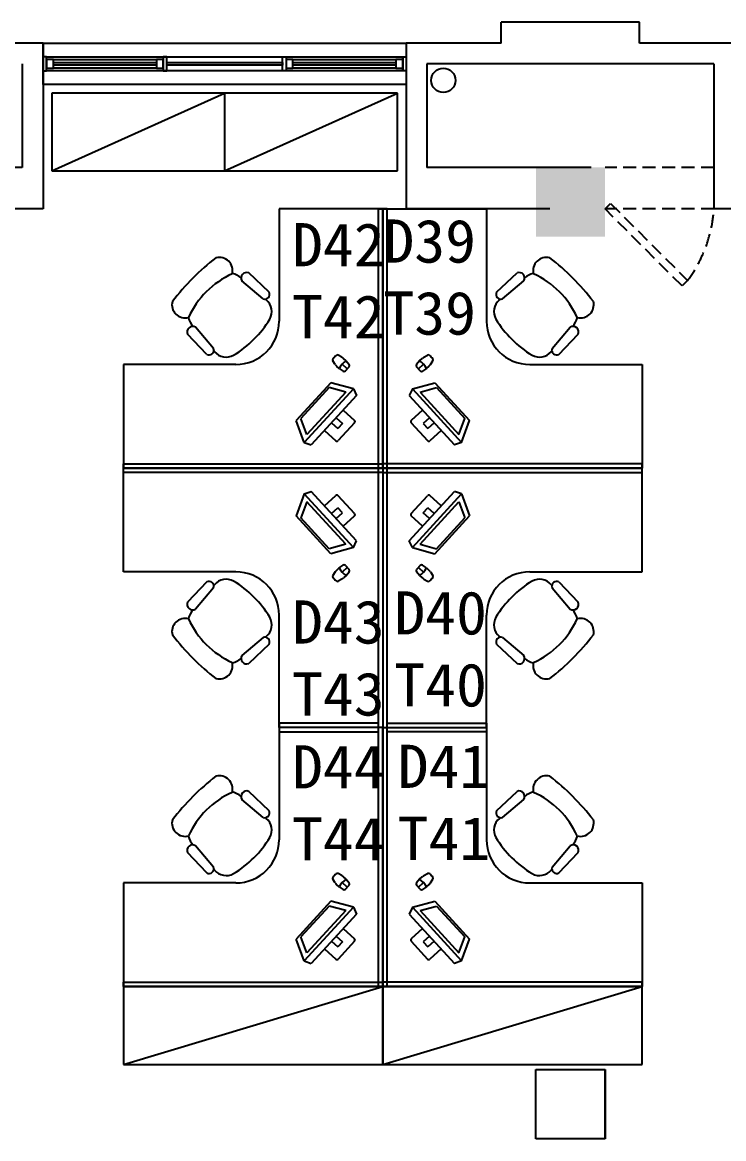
# Model space of a CAD drawing. Header units: millimetres. Extents: x 526420 to 928802, y 401925 to 509768.
# Drawn here: x 563086 to 567142, y 426819 to 433279 of the extents above; entities that cross this region are included whole.
import ezdxf

# ---------------------------------------------------------------- set-up
doc = ezdxf.new("R2010")
doc.units = ezdxf.units.MM
doc.header["$LTSCALE"] = 3000
doc.header["$MEASUREMENT"] = 0
doc.linetypes.add('DASHED', pattern=[0.75, 0.5, -0.25])
doc.layers.get('0').update_dxf_attribs({"linetype": 'CONTINUOUS'})
for name, color, linetype in [('D-WALL', 7, 'CONTINUOUS'), ('D-WINDOW', 7, 'CONTINUOUS'), ('P-DOOR', 7, 'CONTINUOUS'), ('P-FURNI-I', 7, 'CONTINUOUS'), ('W-WD', 7, 'CONTINUOUS'), ('窗台线', 7, 'CONTINUOUS')]:
    doc.layers.add(name, color=color, linetype=linetype)
doc.styles.get("Standard").update_dxf_attribs({"font": 'romans.shx', "width": 0.65, "bigfont": 'hzfs1.shx'})

msp = doc.modelspace()

# ---------------------------------------------------------------- linework, layer by layer
at = {"color": 0, "ltscale": 0.7}
msp.add_circle((565521, 432942.9), 70, dxfattribs=at)
msp.add_circle((565521, 432942.9), 70, dxfattribs=at)
msp.add_circle((565521, 432942.9), 70, dxfattribs=at)
at = {"layer": 'D-WALL', "color": 0, "ltscale": 0.7}
for p, q in [((566656.1, 433278.6), (565856.1, 433278.6)), ((565856.1, 433158.6), (565856.1, 433278.6)), ((566656.1, 433158.6), (566656.1, 433278.6)), ((563206.1, 433158.6), (562656.1, 433158.6)), ((563206.1, 433158.6), (562966.1, 433158.6)), ((563206.1, 433158.6), (563206.1, 432198.6)), ((565306.1, 433158.6), (565306.1, 432198.6)), ((565856.1, 433158.6), (565306.1, 433158.6)), ((567206.1, 433158.6), (566656.1, 433158.6)), ((563086.1, 433038.6), (563086.1, 432438.6)), ((565426.1, 433038.6), (565426.1, 432438.6)), ((567086.1, 433038.6), (565426.1, 433038.6)), ((567086.1, 433038.6), (567086.1, 432198.6)), ((563086.1, 432438.6), (562056.1, 432438.6)), ((566376.1, 432438.6), (565426.1, 432438.6)), ((563206.1, 432198.6), (562456.1, 432198.6)), ((563206.1, 432198.6), (563086.1, 432198.6)), ((566136.1, 432198.6), (565306.1, 432198.6)), ((567206.1, 432198.6), (567086.1, 432198.6)), ((566456.1, 426818.6), (566456.1, 427218.6))]:
    msp.add_line(p, q, dxfattribs=at)
at = {"layer": 'D-WALL', "color": 0, "ltscale": 100}
for p, q in [((566056.1, 427218.6), (566456.1, 427218.6)), ((566056.1, 426818.6), (566056.1, 427218.6)), ((566056.1, 427218.6), (566456.1, 427218.6)), ((566056.1, 426818.6), (566056.1, 427218.6)), ((566456.1, 427218.6), (566456.1, 426818.6)), ((566456.1, 427218.6), (566456.1, 426818.6)), ((566456.1, 426818.6), (566056.1, 426818.6)), ((566456.1, 426818.6), (566056.1, 426818.6))]:
    msp.add_line(p, q, dxfattribs=at)
at = {"layer": 'D-WALL', "color": 0}
msp.add_solid([(566056.1, 432438.6), (566456.1, 432438.6), (566056.1, 432038.6), (566456.1, 432038.6)], dxfattribs=at)
at = {"layer": 'D-WINDOW', "color": 0, "ltscale": 0.7}
for p, q in [((563206.1, 433158.6), (565306.1, 433158.6)), ((563226.1, 433078.6), (563206.1, 433078.6)), ((563206.1, 433078.6), (563206.1, 432998.6)), ((563226.1, 433078.6), (565286.1, 433078.6)), ((563226.1, 432998.6), (563226.1, 433078.6)), ((563226.1, 432998.6), (563226.1, 433078.6)), ((563921.1, 433078.6), (563901.1, 433078.6)), ((563901.1, 433078.6), (563901.1, 432998.6)), ((563921.1, 432998.6), (563921.1, 433078.6)), ((564591.1, 432998.6), (564591.1, 433078.6)), ((564591.1, 433078.6), (564611.1, 433078.6)), ((564611.1, 433078.6), (564611.1, 432998.6)), ((565286.1, 433078.6), (565286.1, 432998.6)), ((565286.1, 432998.6), (565286.1, 433078.6)), ((565286.1, 433078.6), (565306.1, 433078.6)), ((565306.1, 433078.6), (565306.1, 432998.6)), ((563266.1, 433063.6), (563226.1, 433063.6)), ((563226.1, 433063.6), (563226.1, 433013.6)), ((563266.1, 433063.6), (563861.1, 433063.6)), ((563266.1, 433013.6), (563266.1, 433063.6)), ((563266.1, 433013.6), (563266.1, 433063.6)), ((563266.1, 433046.1), (563861.1, 433046.1)), ((563266.1, 433031.1), (563266.1, 433046.1)), ((563861.1, 433031.1), (563266.1, 433031.1)), ((563901.1, 433063.6), (563861.1, 433063.6)), ((563861.1, 433063.6), (563861.1, 433013.6)), ((563861.1, 433063.6), (563861.1, 433013.6)), ((563861.1, 433046.1), (563861.1, 433031.1)), ((563901.1, 433013.6), (563901.1, 433063.6)), ((563921.1, 433046.1), (564591.1, 433046.1)), ((563921.1, 433031.1), (563921.1, 433046.1)), ((564591.1, 433031.1), (563921.1, 433031.1)), ((564591.1, 433046.1), (564591.1, 433031.1)), ((564651.1, 433063.6), (564611.1, 433063.6)), ((564611.1, 433063.6), (564611.1, 433013.6)), ((564651.1, 433063.6), (565246.1, 433063.6)), ((564651.1, 433013.6), (564651.1, 433063.6)), ((564651.1, 433013.6), (564651.1, 433063.6)), ((564651.1, 433046.1), (565246.1, 433046.1)), ((564651.1, 433031.1), (564651.1, 433046.1)), ((565246.1, 433031.1), (564651.1, 433031.1)), ((565286.1, 433063.6), (565246.1, 433063.6)), ((565246.1, 433063.6), (565246.1, 433013.6)), ((565246.1, 433063.6), (565246.1, 433013.6)), ((565246.1, 433046.1), (565246.1, 433031.1)), ((565286.1, 433013.6), (565286.1, 433063.6)), ((563206.1, 432998.6), (563226.1, 432998.6)), ((563226.1, 433013.6), (563266.1, 433013.6)), ((565286.1, 432998.6), (563226.1, 432998.6)), ((563861.1, 433013.6), (563266.1, 433013.6)), ((563861.1, 433013.6), (563901.1, 433013.6)), ((563901.1, 432998.6), (563921.1, 432998.6)), ((564611.1, 432998.6), (564591.1, 432998.6)), ((564611.1, 433013.6), (564651.1, 433013.6)), ((565246.1, 433013.6), (564651.1, 433013.6)), ((565246.1, 433013.6), (565286.1, 433013.6)), ((565306.1, 432998.6), (565286.1, 432998.6))]:
    msp.add_line(p, q, dxfattribs=at)
at = {"layer": 'P-DOOR', "color": 0, "linetype": 'DASHED', "ltscale": 0.05}
for p, q in [((567086.1, 432438.6), (566456.1, 432438.6)), ((566456.1, 432198.6), (566488, 432230.4)), ((567086.1, 432198.6), (566456.1, 432198.6)), ((566901.6, 431753.1), (566456.1, 432198.6)), ((566488, 432230.4), (566933.4, 431784.9)), ((566933.4, 431784.9), (566901.6, 431753.1))]:
    msp.add_line(p, q, dxfattribs=at)
msp.add_arc((566306.4, 432251.4), 781.5, 323.35196, 356.12448, dxfattribs=at)
at = {"layer": 'P-FURNI-I', "color": 0, "ltscale": 0.7}
for p, q in [((563256.1, 432868.6), (563256.1, 432418.6)), ((565256.1, 432868.6), (563256.1, 432868.6)), ((563256.1, 432418.6), (564256.1, 432868.6)), ((564256.1, 432868.6), (564256.1, 432418.6)), ((564256.1, 432418.6), (565256.1, 432868.6)), ((565256.1, 432418.6), (565256.1, 432868.6)), ((563256.1, 432418.6), (565256.1, 432418.6))]:
    msp.add_line(p, q, dxfattribs=at)
at = {"layer": 'P-FURNI-I', "color": 0}
for p, q in [((565171.1, 432198.6), (564571.1, 432198.6)), ((564571.1, 432198.6), (564571.1, 431548.6)), ((565146.1, 432198.6), (565171.1, 432198.6)), ((565146.1, 430698.6), (565146.1, 432198.6)), ((565196.1, 432198.6), (565171.1, 432198.6)), ((565171.1, 432198.6), (565171.1, 430698.6)), ((565171.1, 430698.6), (565171.1, 432198.6)), ((565171.1, 432198.6), (565771.1, 432198.6)), ((565171.1, 432198.6), (565171.1, 430698.6)), ((565171.1, 430698.6), (565171.1, 432198.6)), ((565196.1, 430698.6), (565196.1, 432198.6)), ((565771.1, 432198.6), (565771.1, 431548.6)), ((564513.3, 431716.3), (564395.2, 431828.2)), ((565829, 431716.3), (565947.1, 431828.2)), ((564479.3, 431677.6), (564356.1, 431782.2)), ((565863, 431677.6), (565986.2, 431782.2)), ((564497, 431672.2), (564492.1, 431676.3)), ((564497, 431672.2), (564492.2, 431676.4)), ((565845.3, 431672.2), (565850, 431676.4)), ((565845.3, 431672.2), (565850.2, 431676.3)), ((564153.4, 431356.4), (564041.5, 431474.5)), ((564192.1, 431390.4), (564087.5, 431513.7)), ((566150.2, 431390.4), (566254.7, 431513.7)), ((566188.8, 431356.4), (566300.8, 431474.5)), ((564197.5, 431372.7), (564193.4, 431377.6)), ((566144.7, 431372.7), (566148.9, 431377.6)), ((564321.1, 431298.6), (563671.1, 431298.6)), ((563671.1, 431298.6), (563671.1, 430698.6)), ((566021.1, 431298.6), (566671.1, 431298.6)), ((566671.1, 431298.6), (566671.1, 430698.6)), ((564870.7, 431193.3), (564669.5, 430974)), ((564870.7, 431193.3), (564669.5, 430974)), ((564860.9, 431164.9), (564696.9, 430986.2)), ((564860.9, 431164.9), (564696.9, 430986.2)), ((565000.6, 431157.4), (564716.4, 430847.7)), ((565000.6, 431157.4), (564716.4, 430847.7)), ((564956.2, 431138.6), (564860.9, 431164.9)), ((564956.2, 431138.6), (564860.9, 431164.9)), ((565000.6, 431157.4), (564870.7, 431193.3)), ((565000.6, 431157.4), (564870.7, 431193.3)), ((565000.6, 431157.4), (565018.9, 431118.2)), ((565000.6, 431157.4), (565018.9, 431118.2)), ((565341.7, 431157.4), (565323.3, 431118.2)), ((565341.7, 431157.4), (565323.3, 431118.2)), ((565341.7, 431157.4), (565471.6, 431193.3)), ((565341.7, 431157.4), (565471.6, 431193.3)), ((565341.7, 431157.4), (565625.9, 430847.7)), ((565341.7, 431157.4), (565625.9, 430847.7)), ((565386.1, 431138.6), (565481.4, 431164.9)), ((565386.1, 431138.6), (565481.4, 431164.9)), ((565471.6, 431193.3), (565672.8, 430974)), ((565471.6, 431193.3), (565672.8, 430974)), ((565481.4, 431164.9), (565645.4, 430986.2)), ((565481.4, 431164.9), (565645.4, 430986.2)), ((564956.2, 431138.6), (564731.4, 430893.5)), ((564956.2, 431138.6), (564731.4, 430893.5)), ((565018.9, 431118.2), (564757.3, 430833.1)), ((565018.9, 431118.2), (564757.3, 430833.1)), ((565323.3, 431118.2), (565585, 430833.1)), ((565323.3, 431118.2), (565585, 430833.1)), ((565386.1, 431138.6), (565610.9, 430893.5)), ((565386.1, 431138.6), (565610.9, 430893.5)), ((564716.4, 430847.6), (564669.5, 430974)), ((564716.4, 430847.6), (564669.5, 430974)), ((564731.4, 430893.5), (564696.9, 430986.2)), ((564731.4, 430893.5), (564696.9, 430986.2)), ((565610.9, 430893.5), (565645.4, 430986.2)), ((565610.9, 430893.5), (565645.4, 430986.2)), ((565625.9, 430847.6), (565672.8, 430974)), ((565625.9, 430847.6), (565672.8, 430974)), ((564716.7, 430847.9), (564757.3, 430833.1)), ((564716.7, 430847.9), (564757.3, 430833.1)), ((565625.6, 430847.9), (565585, 430833.1)), ((565625.6, 430847.9), (565585, 430833.1)), ((563671.1, 430698.6), (563671.1, 430723.6)), ((563671.1, 430723.6), (565171.1, 430723.6)), ((565171.1, 430698.6), (563671.1, 430698.6)), ((563671.1, 430698.6), (565171.1, 430698.6)), ((563671.1, 430673.6), (563671.1, 430698.6)), ((563671.1, 430698.6), (565171.1, 430698.6)), ((563671.1, 430098.6), (563671.1, 430698.6)), ((563671.1, 430698.6), (565171.1, 430698.6)), ((565171.1, 430698.6), (565146.1, 430698.6)), ((565146.1, 430698.6), (565171.1, 430698.6)), ((565146.1, 427698.6), (565146.1, 430698.6)), ((566671.1, 430723.6), (565171.1, 430723.6)), ((565171.1, 430723.6), (565171.1, 430698.6)), ((565171.1, 430723.6), (565171.1, 430698.6)), ((565171.1, 430698.6), (566671.1, 430698.6)), ((565171.1, 430698.6), (565196.1, 430698.6)), ((566671.1, 430698.6), (565171.1, 430698.6)), ((565171.1, 430698.6), (565171.1, 430698.6)), ((566671.1, 430698.6), (565171.1, 430698.6)), ((565171.1, 430698.6), (565171.1, 430673.6)), ((565196.1, 430698.6), (565171.1, 430698.6)), ((565171.1, 430698.6), (565171.1, 427698.6)), ((565171.1, 430698.6), (565171.1, 429198.6)), ((566671.1, 430698.6), (565171.1, 430698.6)), ((565171.1, 430698.6), (565171.1, 430698.6)), ((565171.1, 430698.6), (565171.1, 430698.6)), ((565171.1, 430698.6), (565171.1, 430673.6)), ((565171.1, 430698.6), (565171.1, 427698.6)), ((565171.1, 430698.6), (565171.1, 429198.6)), ((565171.1, 430698.6), (565171.1, 430698.6)), ((565196.1, 427698.6), (565196.1, 430698.6)), ((566671.1, 430698.6), (566671.1, 430723.6)), ((566671.1, 430673.6), (566671.1, 430698.6)), ((566671.1, 430098.6), (566671.1, 430698.6)), ((565171.1, 430673.6), (563671.1, 430673.6)), ((565171.1, 430673.6), (566671.1, 430673.6)), ((564716.7, 430549.3), (564757.3, 430564.1)), ((564716.7, 430549.3), (564757.3, 430564.1)), ((565018.9, 430278.9), (564757.3, 430564.1)), ((565018.9, 430278.9), (564757.3, 430564.1)), ((565323.3, 430278.9), (565585, 430564.1)), ((565323.3, 430278.9), (565585, 430564.1)), ((565625.6, 430549.3), (565585, 430564.1)), ((565625.6, 430549.3), (565585, 430564.1)), ((564716.4, 430549.6), (564669.5, 430423.2)), ((564716.4, 430549.6), (564669.5, 430423.2)), ((564731.4, 430503.6), (564696.9, 430411)), ((564731.4, 430503.6), (564696.9, 430411)), ((565000.6, 430239.7), (564716.4, 430549.5)), ((565000.6, 430239.7), (564716.4, 430549.5)), ((564956.2, 430258.6), (564731.4, 430503.6)), ((564956.2, 430258.6), (564731.4, 430503.6)), ((565341.7, 430239.7), (565625.9, 430549.5)), ((565341.7, 430239.7), (565625.9, 430549.5)), ((565386.1, 430258.6), (565610.9, 430503.6)), ((565386.1, 430258.6), (565610.9, 430503.6)), ((565610.9, 430503.6), (565645.4, 430411)), ((565610.9, 430503.6), (565645.4, 430411)), ((565625.9, 430549.6), (565672.8, 430423.2)), ((565625.9, 430549.6), (565672.8, 430423.2)), ((564870.7, 430203.8), (564669.5, 430423.2)), ((564870.7, 430203.8), (564669.5, 430423.2)), ((564860.9, 430232.3), (564696.9, 430411)), ((564860.9, 430232.3), (564696.9, 430411)), ((565471.6, 430203.8), (565672.8, 430423.2)), ((565471.6, 430203.8), (565672.8, 430423.2)), ((565481.4, 430232.3), (565645.4, 430411)), ((565481.4, 430232.3), (565645.4, 430411)), ((564956.2, 430258.6), (564860.9, 430232.3)), ((564956.2, 430258.6), (564860.9, 430232.3)), ((565000.6, 430239.7), (564870.7, 430203.8)), ((565000.6, 430239.7), (564870.7, 430203.8)), ((565000.6, 430239.7), (565018.9, 430278.9)), ((565000.6, 430239.7), (565018.9, 430278.9)), ((565341.7, 430239.7), (565323.3, 430278.9)), ((565341.7, 430239.7), (565323.3, 430278.9)), ((565341.7, 430239.7), (565471.6, 430203.8)), ((565341.7, 430239.7), (565471.6, 430203.8)), ((565386.1, 430258.6), (565481.4, 430232.3)), ((565386.1, 430258.6), (565481.4, 430232.3)), ((564321.1, 430098.6), (563671.1, 430098.6)), ((566021.1, 430098.6), (566671.1, 430098.6)), ((564153.4, 430040.8), (564041.5, 429922.6)), ((564192.1, 430006.7), (564087.5, 429883.5)), ((564197.5, 430024.4), (564193.4, 430019.6)), ((566144.7, 430024.4), (566148.9, 430019.6)), ((566150.2, 430006.7), (566254.7, 429883.5)), ((566188.8, 430040.8), (566300.8, 429922.6)), ((564571.1, 429198.6), (564571.1, 429848.6)), ((565771.1, 429198.6), (565771.1, 429848.6)), ((564479.3, 429719.6), (564356.1, 429615)), ((564497, 429725), (564492.1, 429720.8)), ((564497, 429725), (564492.2, 429720.8)), ((565845.3, 429725), (565850, 429720.8)), ((565845.3, 429725), (565850.2, 429720.8)), ((565863, 429719.6), (565986.2, 429615)), ((564513.3, 429680.9), (564395.2, 429569)), ((565829, 429680.9), (565947.1, 429569)), ((564571.1, 429223.6), (564571.1, 429173.6)), ((565146.1, 429223.6), (564571.1, 429223.6)), ((565146.1, 429173.6), (565146.1, 429223.6)), ((565196.1, 429173.6), (565196.1, 429223.6)), ((565196.1, 429223.6), (565771.1, 429223.6)), ((565771.1, 429223.6), (565771.1, 429173.6)), ((565171.1, 429198.6), (564571.1, 429198.6)), ((564571.1, 429198.6), (564571.1, 428548.6)), ((565171.1, 429198.6), (564571.1, 429198.6)), ((564571.1, 429173.6), (565146.1, 429173.6)), ((565171.1, 427698.6), (565171.1, 429198.6)), ((565171.1, 429198.6), (565771.1, 429198.6)), ((565171.1, 429198.6), (565771.1, 429198.6)), ((565171.1, 427698.6), (565171.1, 429198.6)), ((565771.1, 429173.6), (565196.1, 429173.6)), ((565771.1, 429198.6), (565771.1, 428548.6)), ((564513.3, 428716.3), (564395.2, 428828.2)), ((565829, 428716.3), (565947.1, 428828.2)), ((564479.3, 428677.6), (564356.1, 428782.2)), ((565863, 428677.6), (565986.2, 428782.2)), ((564497, 428672.2), (564492.1, 428676.3)), ((564497, 428672.2), (564492.2, 428676.4)), ((565845.3, 428672.2), (565850, 428676.4)), ((565845.3, 428672.2), (565850.2, 428676.3)), ((564192.1, 428390.4), (564087.5, 428513.7)), ((566150.2, 428390.4), (566254.7, 428513.7)), ((564153.4, 428356.4), (564041.5, 428474.5)), ((566188.8, 428356.4), (566300.8, 428474.5)), ((564197.5, 428372.7), (564193.4, 428377.6)), ((566144.7, 428372.7), (566148.9, 428377.6)), ((564321.1, 428298.6), (563671.1, 428298.6)), ((563671.1, 428298.6), (563671.1, 427698.6)), ((566021.1, 428298.6), (566671.1, 428298.6)), ((566671.1, 428298.6), (566671.1, 427698.6)), ((564870.7, 428193.3), (564669.5, 427974)), ((564870.7, 428193.3), (564669.5, 427974)), ((565000.6, 428157.4), (564870.7, 428193.3)), ((565000.6, 428157.4), (564870.7, 428193.3)), ((565341.7, 428157.4), (565471.6, 428193.3)), ((565341.7, 428157.4), (565471.6, 428193.3)), ((565471.6, 428193.3), (565672.8, 427974)), ((565471.6, 428193.3), (565672.8, 427974)), ((564860.9, 428164.9), (564696.9, 427986.2)), ((564860.9, 428164.9), (564696.9, 427986.2)), ((565000.6, 428157.4), (564716.4, 427847.7)), ((565000.6, 428157.4), (564716.4, 427847.7)), ((564956.2, 428138.6), (564731.4, 427893.5)), ((564956.2, 428138.6), (564731.4, 427893.5)), ((565018.9, 428118.2), (564757.3, 427833.1)), ((565018.9, 428118.2), (564757.3, 427833.1)), ((564956.2, 428138.6), (564860.9, 428164.9)), ((564956.2, 428138.6), (564860.9, 428164.9)), ((565000.6, 428157.4), (565018.9, 428118.2)), ((565000.6, 428157.4), (565018.9, 428118.2)), ((565341.7, 428157.4), (565323.3, 428118.2)), ((565341.7, 428157.4), (565323.3, 428118.2)), ((565323.3, 428118.2), (565585, 427833.1)), ((565323.3, 428118.2), (565585, 427833.1)), ((565341.7, 428157.4), (565625.9, 427847.7)), ((565341.7, 428157.4), (565625.9, 427847.7)), ((565386.1, 428138.6), (565481.4, 428164.9)), ((565386.1, 428138.6), (565481.4, 428164.9)), ((565386.1, 428138.6), (565610.9, 427893.5)), ((565386.1, 428138.6), (565610.9, 427893.5)), ((565481.4, 428164.9), (565645.4, 427986.2)), ((565481.4, 428164.9), (565645.4, 427986.2)), ((564731.4, 427893.5), (564696.9, 427986.2)), ((564731.4, 427893.5), (564696.9, 427986.2)), ((565610.9, 427893.5), (565645.4, 427986.2)), ((565610.9, 427893.5), (565645.4, 427986.2)), ((564716.4, 427847.6), (564669.5, 427974)), ((564716.4, 427847.6), (564669.5, 427974)), ((565625.9, 427847.6), (565672.8, 427974)), ((565625.9, 427847.6), (565672.8, 427974)), ((564716.7, 427847.9), (564757.3, 427833.1)), ((564716.7, 427847.9), (564757.3, 427833.1)), ((565625.6, 427847.9), (565585, 427833.1)), ((565625.6, 427847.9), (565585, 427833.1)), ((563671.1, 427698.6), (563671.1, 427723.6)), ((563671.1, 427723.6), (565171.1, 427723.6)), ((566671.1, 427723.6), (565171.1, 427723.6)), ((565171.1, 427723.6), (565171.1, 427698.6)), ((565171.1, 427723.6), (565171.1, 427698.6)), ((566671.1, 427698.6), (566671.1, 427723.6)), ((565171.1, 427698.6), (563671.1, 427698.6)), ((563671.1, 427698.6), (565171.1, 427698.6)), ((565171.1, 427698.6), (565146.1, 427698.6)), ((565171.1, 427698.6), (566671.1, 427698.6)), ((565171.1, 427698.6), (565196.1, 427698.6)), ((566671.1, 427698.6), (565171.1, 427698.6)), ((565171.1, 427698.6), (565171.1, 427698.6)), ((565171.1, 427698.6), (565171.1, 427698.6))]:
    msp.add_line(p, q, dxfattribs=at)
at = {"layer": 'P-FURNI-I', "color": 0, "linetype": 'ByBlock'}
for p, q in [((564933.6, 431341.3), (564912.5, 431352.6)), ((564933.6, 431341.3), (564912.5, 431352.6)), ((565408.7, 431341.3), (565429.8, 431352.6)), ((565408.7, 431341.3), (565429.8, 431352.6)), ((564895.2, 431299.4), (564882.1, 431319.5)), ((564895.2, 431299.4), (564882.1, 431319.5)), ((564918.2, 431276.1), (564903.2, 431289.8)), ((564918.2, 431276.1), (564903.2, 431289.8)), ((564918.2, 431276.1), (564941.5, 431260.2)), ((564918.2, 431276.1), (564941.5, 431260.2)), ((564965.4, 431273.5), (564935.9, 431300.6)), ((564965.4, 431273.5), (564935.9, 431300.6)), ((564958.8, 431320.4), (564943.8, 431334.1)), ((564958.8, 431320.4), (564943.8, 431334.1)), ((564954.5, 431261.6), (564976.3, 431285.4)), ((564954.5, 431261.6), (564976.3, 431285.4)), ((564958.8, 431320.4), (564976.7, 431298.5)), ((564958.8, 431320.4), (564976.7, 431298.5)), ((565383.5, 431320.4), (565365.6, 431298.5)), ((565383.5, 431320.4), (565365.6, 431298.5)), ((565387.7, 431261.6), (565366, 431285.4)), ((565387.7, 431261.6), (565366, 431285.4)), ((565376.9, 431273.5), (565406.3, 431300.6)), ((565376.9, 431273.5), (565406.3, 431300.6)), ((565383.5, 431320.4), (565398.5, 431334.1)), ((565383.5, 431320.4), (565398.5, 431334.1)), ((565424.1, 431276.1), (565400.8, 431260.2)), ((565424.1, 431276.1), (565400.8, 431260.2)), ((565424.1, 431276.1), (565439, 431289.8)), ((565424.1, 431276.1), (565439, 431289.8)), ((565447.1, 431299.4), (565460.2, 431319.5)), ((565447.1, 431299.4), (565460.2, 431319.5)), ((564942.2, 431034.6), (565006.9, 430975.2)), ((564942.2, 431034.6), (565006.9, 430975.2)), ((565400.1, 431034.6), (565335.3, 430975.2)), ((565400.1, 431034.6), (565335.3, 430975.2)), ((564874.6, 430960.9), (564910.7, 430927.8)), ((564874.6, 430960.9), (564910.7, 430927.8)), ((564901.6, 430990.4), (564937.7, 430957.3)), ((564901.6, 430990.4), (564937.7, 430957.3)), ((564937.7, 430957.3), (564910.7, 430927.8)), ((564937.7, 430957.3), (564910.7, 430927.8)), ((565007.5, 430961.1), (564912.9, 430857.9)), ((565007.5, 430961.1), (564912.9, 430857.9)), ((565334.7, 430961.1), (565429.4, 430857.9)), ((565334.7, 430961.1), (565429.4, 430857.9)), ((565440.6, 430990.4), (565404.6, 430957.3)), ((565440.6, 430990.4), (565404.6, 430957.3)), ((565404.6, 430957.3), (565431.6, 430927.8)), ((565404.6, 430957.3), (565431.6, 430927.8)), ((565467.7, 430960.9), (565431.6, 430927.8)), ((565467.7, 430960.9), (565431.6, 430927.8)), ((564834, 430916.7), (564898.8, 430857.3)), ((564834, 430916.7), (564898.8, 430857.3)), ((565508.2, 430916.7), (565443.5, 430857.3)), ((565508.2, 430916.7), (565443.5, 430857.3)), ((564834, 430480.5), (564898.8, 430539.9)), ((564834, 430480.5), (564898.8, 430539.9)), ((565007.5, 430436.1), (564912.9, 430539.3)), ((565007.5, 430436.1), (564912.9, 430539.3)), ((565334.7, 430436.1), (565429.4, 430539.3)), ((565334.7, 430436.1), (565429.4, 430539.3)), ((565508.2, 430480.5), (565443.5, 430539.9)), ((565508.2, 430480.5), (565443.5, 430539.9)), ((564874.6, 430436.3), (564910.7, 430469.3)), ((564874.6, 430436.3), (564910.7, 430469.3)), ((564901.6, 430406.8), (564937.7, 430439.9)), ((564901.6, 430406.8), (564937.7, 430439.9)), ((564937.7, 430439.9), (564910.7, 430469.3)), ((564937.7, 430439.9), (564910.7, 430469.3)), ((565404.6, 430439.9), (565431.6, 430469.3)), ((565404.6, 430439.9), (565431.6, 430469.3)), ((565440.6, 430406.8), (565404.6, 430439.9)), ((565440.6, 430406.8), (565404.6, 430439.9)), ((565467.7, 430436.3), (565431.6, 430469.3)), ((565467.7, 430436.3), (565431.6, 430469.3)), ((564942.2, 430362.6), (565006.9, 430422)), ((564942.2, 430362.6), (565006.9, 430422)), ((565400.1, 430362.6), (565335.3, 430422)), ((565400.1, 430362.6), (565335.3, 430422)), ((564918.2, 430121), (564903.2, 430107.3)), ((564918.2, 430121), (564903.2, 430107.3)), ((564918.2, 430121), (564941.5, 430137)), ((564918.2, 430121), (564941.5, 430137)), ((564965.4, 430123.7), (564935.9, 430096.6)), ((564965.4, 430123.7), (564935.9, 430096.6)), ((564954.5, 430135.5), (564976.3, 430111.8)), ((564954.5, 430135.5), (564976.3, 430111.8)), ((565387.7, 430135.5), (565366, 430111.8)), ((565387.7, 430135.5), (565366, 430111.8)), ((565376.9, 430123.7), (565406.3, 430096.6)), ((565376.9, 430123.7), (565406.3, 430096.6)), ((565424.1, 430121), (565400.8, 430137)), ((565424.1, 430121), (565400.8, 430137)), ((565424.1, 430121), (565439, 430107.3)), ((565424.1, 430121), (565439, 430107.3)), ((564895.2, 430097.8), (564882.1, 430077.7)), ((564895.2, 430097.8), (564882.1, 430077.7)), ((564933.6, 430055.9), (564912.5, 430044.6)), ((564933.6, 430055.9), (564912.5, 430044.6)), ((564958.8, 430076.8), (564943.8, 430063.1)), ((564958.8, 430076.8), (564943.8, 430063.1)), ((564958.8, 430076.8), (564976.7, 430098.7)), ((564958.8, 430076.8), (564976.7, 430098.7)), ((565383.5, 430076.8), (565365.6, 430098.7)), ((565383.5, 430076.8), (565365.6, 430098.7)), ((565383.5, 430076.8), (565398.5, 430063.1)), ((565383.5, 430076.8), (565398.5, 430063.1)), ((565408.7, 430055.9), (565429.8, 430044.6)), ((565408.7, 430055.9), (565429.8, 430044.6)), ((565447.1, 430097.8), (565460.2, 430077.7)), ((565447.1, 430097.8), (565460.2, 430077.7)), ((564895.2, 428299.4), (564882.1, 428319.5)), ((564895.2, 428299.4), (564882.1, 428319.5)), ((564933.6, 428341.3), (564912.5, 428352.6)), ((564933.6, 428341.3), (564912.5, 428352.6)), ((564965.4, 428273.5), (564935.9, 428300.6)), ((564965.4, 428273.5), (564935.9, 428300.6)), ((564958.8, 428320.4), (564943.8, 428334.1)), ((564958.8, 428320.4), (564943.8, 428334.1)), ((564958.8, 428320.4), (564976.7, 428298.5)), ((564958.8, 428320.4), (564976.7, 428298.5)), ((565383.5, 428320.4), (565365.6, 428298.5)), ((565383.5, 428320.4), (565365.6, 428298.5)), ((565376.9, 428273.5), (565406.3, 428300.6)), ((565376.9, 428273.5), (565406.3, 428300.6)), ((565383.5, 428320.4), (565398.5, 428334.1)), ((565383.5, 428320.4), (565398.5, 428334.1)), ((565408.7, 428341.3), (565429.8, 428352.6)), ((565408.7, 428341.3), (565429.8, 428352.6)), ((565447.1, 428299.4), (565460.2, 428319.5)), ((565447.1, 428299.4), (565460.2, 428319.5)), ((564918.2, 428276.1), (564903.2, 428289.8)), ((564918.2, 428276.1), (564903.2, 428289.8)), ((564918.2, 428276.1), (564941.5, 428260.2)), ((564918.2, 428276.1), (564941.5, 428260.2)), ((564954.5, 428261.6), (564976.3, 428285.4)), ((564954.5, 428261.6), (564976.3, 428285.4)), ((565387.7, 428261.6), (565366, 428285.4)), ((565387.7, 428261.6), (565366, 428285.4)), ((565424.1, 428276.1), (565400.8, 428260.2)), ((565424.1, 428276.1), (565400.8, 428260.2)), ((565424.1, 428276.1), (565439, 428289.8)), ((565424.1, 428276.1), (565439, 428289.8)), ((564901.6, 427990.4), (564937.7, 427957.3)), ((564901.6, 427990.4), (564937.7, 427957.3)), ((564942.2, 428034.6), (565006.9, 427975.2)), ((564942.2, 428034.6), (565006.9, 427975.2)), ((565400.1, 428034.6), (565335.3, 427975.2)), ((565400.1, 428034.6), (565335.3, 427975.2)), ((565440.6, 427990.4), (565404.6, 427957.3)), ((565440.6, 427990.4), (565404.6, 427957.3)), ((564834, 427916.7), (564898.8, 427857.3)), ((564834, 427916.7), (564898.8, 427857.3)), ((564874.6, 427960.9), (564910.7, 427927.8)), ((564874.6, 427960.9), (564910.7, 427927.8)), ((564937.7, 427957.3), (564910.7, 427927.8)), ((564937.7, 427957.3), (564910.7, 427927.8)), ((565007.5, 427961.1), (564912.9, 427857.9)), ((565007.5, 427961.1), (564912.9, 427857.9)), ((565334.7, 427961.1), (565429.4, 427857.9)), ((565334.7, 427961.1), (565429.4, 427857.9)), ((565404.6, 427957.3), (565431.6, 427927.8)), ((565404.6, 427957.3), (565431.6, 427927.8)), ((565467.7, 427960.9), (565431.6, 427927.8)), ((565467.7, 427960.9), (565431.6, 427927.8)), ((565508.2, 427916.7), (565443.5, 427857.3)), ((565508.2, 427916.7), (565443.5, 427857.3))]:
    msp.add_line(p, q, dxfattribs=at)
at = {"layer": 'P-FURNI-I', "color": 0, "ltscale": 100}
for p, q in [((563671.1, 427248.6), (565171.1, 427698.6)), ((565171.1, 427698.6), (563671.1, 427698.6)), ((563671.1, 427698.6), (563671.1, 427248.6)), ((565171.1, 427248.6), (566671.1, 427698.6)), ((566671.1, 427698.6), (565171.1, 427698.6)), ((565171.1, 427698.6), (565171.1, 427248.6)), ((565171.1, 427248.6), (565171.1, 427698.6)), ((566671.1, 427248.6), (566671.1, 427698.6)), ((563671.1, 427248.6), (565171.1, 427248.6)), ((565171.1, 427248.6), (566671.1, 427248.6))]:
    msp.add_line(p, q, dxfattribs=at)
at = {"layer": 'P-FURNI-I', "color": 0}
for centre, radius, start, end in [((565050.1, 430819.7), 1383.5, 127.59073, 142.40927), ((564225.4, 431842), 76.4, 345.39269, 104.60731), ((566116.9, 431842), 76.4, 75.39269, 194.60731), ((565292.2, 430819.7), 1383.5, 37.59073, 52.40927), ((564505.4, 431364.3), 502.6, 114.20895, 155.79105), ((564244.9, 431657.9), 177.1, 53.09524, 71.38199), ((564382.9, 431799), 31.7, 67.15642, 212.13371), ((565959.4, 431799), 31.7, 327.86629, 112.84358), ((566097.4, 431657.9), 177.1, 108.61801, 126.90476), ((565836.8, 431364.3), 502.6, 24.20895, 65.79105), ((564027.7, 431644.4), 76.4, 165.39269, 284.60731), ((564488.3, 431704), 27.9, 251.04311, 26.28384), ((564440, 431604.3), 88.6, 331.10866, 50), ((565902.2, 431604.3), 88.6, 130, 208.89134), ((565853.9, 431704), 27.9, 153.71616, 288.95689), ((566314.5, 431644.4), 76.4, 255.39269, 14.60731), ((564213.6, 431626.6), 177.1, 198.78779, 217.66529), ((563984.2, 431885.6), 624.1, 301.27501, 328.72499), ((564321.1, 431548.6), 250, 270.00002, 359.99998), ((566021.1, 431548.6), 250, 180.00002, 269.99998), ((566358.1, 431885.6), 624.1, 211.27501, 238.72499), ((566128.7, 431626.6), 177.1, 322.33471, 341.21221), ((564070.7, 431486.8), 31.7, 57.86629, 202.84358), ((566271.6, 431486.8), 31.7, 337.15642, 122.13371), ((564165.8, 431381.4), 27.9, 243.71616, 18.95689), ((564265.4, 431429.7), 88.6, 220, 298.89134), ((566076.9, 431429.7), 88.6, 241.10866, 320), ((566176.5, 431381.4), 27.9, 161.04311, 296.28384), ((564165.8, 430015.8), 27.9, 341.04311, 116.28384), ((564265.4, 429967.5), 88.6, 61.10866, 140), ((563984.2, 429511.6), 624.1, 31.27501, 58.72499), ((564321.1, 429848.6), 250, 0.00002, 89.99998), ((566021.1, 429848.6), 250, 90.00002, 179.99998), ((566358.1, 429511.6), 624.1, 121.27501, 148.72499), ((566076.9, 429967.5), 88.6, 40, 118.89134), ((566176.5, 430015.8), 27.9, 63.71616, 198.95689), ((564070.7, 429910.3), 31.7, 157.15642, 302.13371), ((566271.6, 429910.3), 31.7, 237.86629, 22.84358), ((564213.6, 429770.6), 177.1, 142.33471, 161.21221), ((566128.7, 429770.6), 177.1, 18.78779, 37.66529), ((564027.7, 429752.8), 76.4, 75.39269, 194.60731), ((564505.4, 430032.9), 502.6, 204.20895, 245.79105), ((564440, 429792.8), 88.6, 310, 28.89134), ((565902.2, 429792.8), 88.6, 151.10866, 230), ((565836.8, 430032.9), 502.6, 294.20895, 335.79105), ((566314.5, 429752.8), 76.4, 345.39269, 104.60731), ((565050.1, 430577.5), 1383.5, 217.59073, 232.40927), ((564488.3, 429693.2), 27.9, 333.71616, 108.95689), ((565853.9, 429693.2), 27.9, 71.04311, 206.28384), ((565292.2, 430577.5), 1383.5, 307.59073, 322.40927), ((564244.9, 429739.2), 177.1, 288.61801, 306.90476), ((564382.9, 429598.1), 31.7, 147.86629, 292.84358), ((565959.4, 429598.1), 31.7, 247.15642, 32.13371), ((566097.4, 429739.2), 177.1, 233.09524, 251.38199), ((564225.4, 429555.2), 76.4, 255.39269, 14.60731), ((566116.9, 429555.2), 76.4, 165.39269, 284.60731), ((565050.1, 427819.7), 1383.5, 127.59073, 142.40927), ((564225.4, 428842), 76.4, 345.39269, 104.60731), ((566116.9, 428842), 76.4, 75.39269, 194.60731), ((565292.2, 427819.7), 1383.5, 37.59073, 52.40927), ((564505.4, 428364.3), 502.6, 114.20895, 155.79105), ((564244.9, 428657.9), 177.1, 53.09524, 71.38199), ((564382.9, 428799), 31.7, 67.15642, 212.13371), ((565959.4, 428799), 31.7, 327.86629, 112.84358), ((566097.4, 428657.9), 177.1, 108.61801, 126.90476), ((565836.8, 428364.3), 502.6, 24.20895, 65.79105), ((564488.3, 428704), 27.9, 251.04311, 26.28384), ((565853.9, 428704), 27.9, 153.71616, 288.95689), ((564027.7, 428644.4), 76.4, 165.39269, 284.60731), ((564440, 428604.3), 88.6, 331.10866, 50), ((565902.2, 428604.3), 88.6, 130, 208.89134), ((566314.5, 428644.4), 76.4, 255.39269, 14.60731), ((564213.6, 428626.6), 177.1, 198.78779, 217.66529), ((563984.2, 428885.6), 624.1, 301.27501, 328.72499), ((566358.1, 428885.6), 624.1, 211.27501, 238.72499), ((566128.7, 428626.6), 177.1, 322.33471, 341.21221), ((564070.7, 428486.8), 31.7, 57.86629, 202.84358), ((564321.1, 428548.6), 250, 270.00002, 359.99998), ((566021.1, 428548.6), 250, 180.00002, 269.99998), ((566271.6, 428486.8), 31.7, 337.15642, 122.13371), ((564165.8, 428381.4), 27.9, 243.71616, 18.95689), ((564265.4, 428429.7), 88.6, 220, 298.89134), ((566076.9, 428429.7), 88.6, 241.10866, 320), ((566176.5, 428381.4), 27.9, 161.04311, 296.28384)]:
    msp.add_arc(centre, radius, start, end, dxfattribs=at)
at = {"layer": 'P-FURNI-I', "color": 0, "linetype": 'ByBlock'}
for centre, radius, start, end in [((564955.9, 431282.3), 88, 129.09951, 145.8412), ((564955.9, 431282.3), 88, 129.09951, 145.8412), ((564907.8, 431343.8), 10, 61.81376, 137.47035), ((564907.8, 431343.8), 10, 61.81376, 137.47035), ((564910, 431297.2), 50, 47.47035, 61.81376), ((564910, 431297.2), 50, 47.47035, 61.81376), ((565432.3, 431297.2), 50, 118.18624, 132.52965), ((565432.3, 431297.2), 50, 118.18624, 132.52965), ((565434.5, 431343.8), 10, 42.52965, 118.18624), ((565434.5, 431343.8), 10, 42.52965, 118.18624), ((565386.4, 431282.3), 88, 34.1588, 50.90049), ((565386.4, 431282.3), 88, 34.1588, 50.90049), ((564890.4, 431324.9), 10, 137.47035, 213.12695), ((564890.4, 431324.9), 10, 137.47035, 213.12695), ((564937, 431326.7), 50, 213.12695, 227.47035), ((564937, 431326.7), 50, 213.12695, 227.47035), ((565034.1, 431210.6), 133.1, 124.44717, 150.49354), ((565034.1, 431210.6), 133.1, 124.44717, 150.49354), ((564969, 431292.2), 10, 317.47035, 39.36733), ((564969, 431292.2), 10, 317.47035, 39.36733), ((565373.3, 431292.2), 10, 140.63267, 222.52965), ((565373.3, 431292.2), 10, 140.63267, 222.52965), ((565308.2, 431210.6), 133.1, 29.50646, 55.55283), ((565308.2, 431210.6), 133.1, 29.50646, 55.55283), ((565405.2, 431326.7), 50, 312.52965, 326.87305), ((565405.2, 431326.7), 50, 312.52965, 326.87305), ((565451.8, 431324.9), 10, 326.87305, 42.52965), ((565451.8, 431324.9), 10, 326.87305, 42.52965), ((564947.2, 431268.4), 10, 235.57338, 317.47035), ((564947.2, 431268.4), 10, 235.57338, 317.47035), ((565395.1, 431268.4), 10, 222.52965, 304.42662), ((565395.1, 431268.4), 10, 222.52965, 304.42662), ((565000.2, 430967.8), 10, 317.47035, 47.47035), ((565000.2, 430967.8), 10, 317.47035, 47.47035), ((565342.1, 430967.8), 10, 132.52965, 222.52965), ((565342.1, 430967.8), 10, 132.52965, 222.52965), ((564905.5, 430864.7), 10, 227.47035, 317.47035), ((564905.5, 430864.7), 10, 227.47035, 317.47035), ((565436.7, 430864.7), 10, 222.52965, 312.52965), ((565436.7, 430864.7), 10, 222.52965, 312.52965), ((564905.5, 430532.5), 10, 42.52965, 132.52965), ((564905.5, 430532.5), 10, 42.52965, 132.52965), ((565436.7, 430532.5), 10, 47.47035, 137.47035), ((565436.7, 430532.5), 10, 47.47035, 137.47035), ((565000.2, 430429.3), 10, 312.52965, 42.52965), ((565000.2, 430429.3), 10, 312.52965, 42.52965), ((565342.1, 430429.3), 10, 137.47035, 227.47035), ((565342.1, 430429.3), 10, 137.47035, 227.47035), ((564937, 430070.5), 50, 132.52965, 146.87305), ((564937, 430070.5), 50, 132.52965, 146.87305), ((565034.1, 430186.6), 133.1, 209.50646, 235.55283), ((565034.1, 430186.6), 133.1, 209.50646, 235.55283), ((564947.2, 430128.8), 10, 42.52965, 124.42662), ((564947.2, 430128.8), 10, 42.52965, 124.42662), ((564969, 430105), 10, 320.63267, 42.52965), ((564969, 430105), 10, 320.63267, 42.52965), ((565373.3, 430105), 10, 137.47035, 219.36733), ((565373.3, 430105), 10, 137.47035, 219.36733), ((565308.2, 430186.6), 133.1, 304.44717, 330.49354), ((565308.2, 430186.6), 133.1, 304.44717, 330.49354), ((565395.1, 430128.8), 10, 55.57338, 137.47035), ((565395.1, 430128.8), 10, 55.57338, 137.47035), ((565405.2, 430070.5), 50, 33.12695, 47.47035), ((565405.2, 430070.5), 50, 33.12695, 47.47035), ((564890.4, 430072.3), 10, 146.87305, 222.52965), ((564890.4, 430072.3), 10, 146.87305, 222.52965), ((564955.9, 430114.9), 88, 214.1588, 230.90049), ((564955.9, 430114.9), 88, 214.1588, 230.90049), ((564907.8, 430053.4), 10, 222.52965, 298.18624), ((564907.8, 430053.4), 10, 222.52965, 298.18624), ((564910, 430100), 50, 298.18624, 312.52965), ((564910, 430100), 50, 298.18624, 312.52965), ((565432.3, 430100), 50, 227.47035, 241.81376), ((565432.3, 430100), 50, 227.47035, 241.81376), ((565434.5, 430053.4), 10, 241.81376, 317.47035), ((565434.5, 430053.4), 10, 241.81376, 317.47035), ((565386.4, 430114.9), 88, 309.09951, 325.8412), ((565386.4, 430114.9), 88, 309.09951, 325.8412), ((565451.8, 430072.3), 10, 317.47035, 33.12695), ((565451.8, 430072.3), 10, 317.47035, 33.12695), ((564890.4, 428324.9), 10, 137.47035, 213.12695), ((564890.4, 428324.9), 10, 137.47035, 213.12695), ((564955.9, 428282.3), 88, 129.09951, 145.8412), ((564955.9, 428282.3), 88, 129.09951, 145.8412), ((564937, 428326.7), 50, 213.12695, 227.47035), ((564937, 428326.7), 50, 213.12695, 227.47035), ((564907.8, 428343.8), 10, 61.81376, 137.47035), ((564907.8, 428343.8), 10, 61.81376, 137.47035), ((565034.1, 428210.6), 133.1, 124.44717, 150.49354), ((565034.1, 428210.6), 133.1, 124.44717, 150.49354), ((564910, 428297.2), 50, 47.47035, 61.81376), ((564910, 428297.2), 50, 47.47035, 61.81376), ((564969, 428292.2), 10, 317.47035, 39.36733), ((564969, 428292.2), 10, 317.47035, 39.36733), ((565373.3, 428292.2), 10, 140.63267, 222.52965), ((565373.3, 428292.2), 10, 140.63267, 222.52965), ((565308.2, 428210.6), 133.1, 29.50646, 55.55283), ((565308.2, 428210.6), 133.1, 29.50646, 55.55283), ((565432.3, 428297.2), 50, 118.18624, 132.52965), ((565432.3, 428297.2), 50, 118.18624, 132.52965), ((565434.5, 428343.8), 10, 42.52965, 118.18624), ((565434.5, 428343.8), 10, 42.52965, 118.18624), ((565405.2, 428326.7), 50, 312.52965, 326.87305), ((565405.2, 428326.7), 50, 312.52965, 326.87305), ((565386.4, 428282.3), 88, 34.1588, 50.90049), ((565386.4, 428282.3), 88, 34.1588, 50.90049), ((565451.8, 428324.9), 10, 326.87305, 42.52965), ((565451.8, 428324.9), 10, 326.87305, 42.52965), ((564947.2, 428268.4), 10, 235.57338, 317.47035), ((564947.2, 428268.4), 10, 235.57338, 317.47035), ((565395.1, 428268.4), 10, 222.52965, 304.42662), ((565395.1, 428268.4), 10, 222.52965, 304.42662), ((565000.2, 427967.8), 10, 317.47035, 47.47035), ((565000.2, 427967.8), 10, 317.47035, 47.47035), ((565342.1, 427967.8), 10, 132.52965, 222.52965), ((565342.1, 427967.8), 10, 132.52965, 222.52965), ((564905.5, 427864.7), 10, 227.47035, 317.47035), ((564905.5, 427864.7), 10, 227.47035, 317.47035), ((565436.7, 427864.7), 10, 222.52965, 312.52965), ((565436.7, 427864.7), 10, 222.52965, 312.52965)]:
    msp.add_arc(centre, radius, start, end, dxfattribs=at)
at = {"layer": 'W-WD', "color": 0, "ltscale": 0.7}
msp.add_circle((565521, 432942.9), 70, dxfattribs=at)
at = {"layer": '窗台线', "color": 0, "ltscale": 0.7}
for p, q in [((563206.1, 432918.6), (563206.1, 433158.6)), ((565306.1, 433158.6), (565306.1, 432918.6)), ((565306.1, 432918.6), (563206.1, 432918.6))]:
    msp.add_line(p, q, dxfattribs=at)

# ---------------------------------------------------------------- texts
at = {"layer": 'P-FURNI-I', "color": 7, "ltscale": 0.7, "insert": (564645.8, 432116.7), "char_height": 250, "width": 339.372, "attachment_point": 1}
msp.add_mtext('{\\fKaiTi_GB2312|b0|i0|c134|p49;\\W1.05;\\C0;D42\\PT42}', dxfattribs=at)
at = {"layer": 'P-FURNI-I', "color": 1, "ltscale": 0.7, "char_height": 250, "attachment_point": 5}
for s, insert, width in [('{\\fKaiTi_GB2312|b0|i0|c134|p49;\\W1.05;\\C3;D39\\PT39}', (565442.1, 431802.3), 339.372), ('{\\fKaiTi_GB2312|b0|i0|c134|p49;\\W1.05;\\C3;D40\\PT40}', (565505.2, 429650.9), 528.815)]:
    msp.add_mtext(s, dxfattribs=dict(at, insert=insert, width=width))
at = {"layer": 'P-FURNI-I', "color": 6, "ltscale": 0.7, "char_height": 250, "width": 339.372, "attachment_point": 1}
for s, insert in [('{\\fKaiTi_GB2312|b0|i0|c134|p49;\\W1.05;\\C3;D43\\PT43}', (564645.8, 429933.6)), ('{\\fKaiTi_GB2312|b0|i0|c134|p49;\\W1.05;\\C3;D44\\PT44}', (564645.8, 429095.2)), ('{\\fKaiTi_GB2312|b0|i0|c134|p49;\\W1.05;\\C3;D41\\PT41}', (565256.6, 429098.3))]:
    msp.add_mtext(s, dxfattribs=dict(at, insert=insert))

doc.saveas('drawing.dxf')
